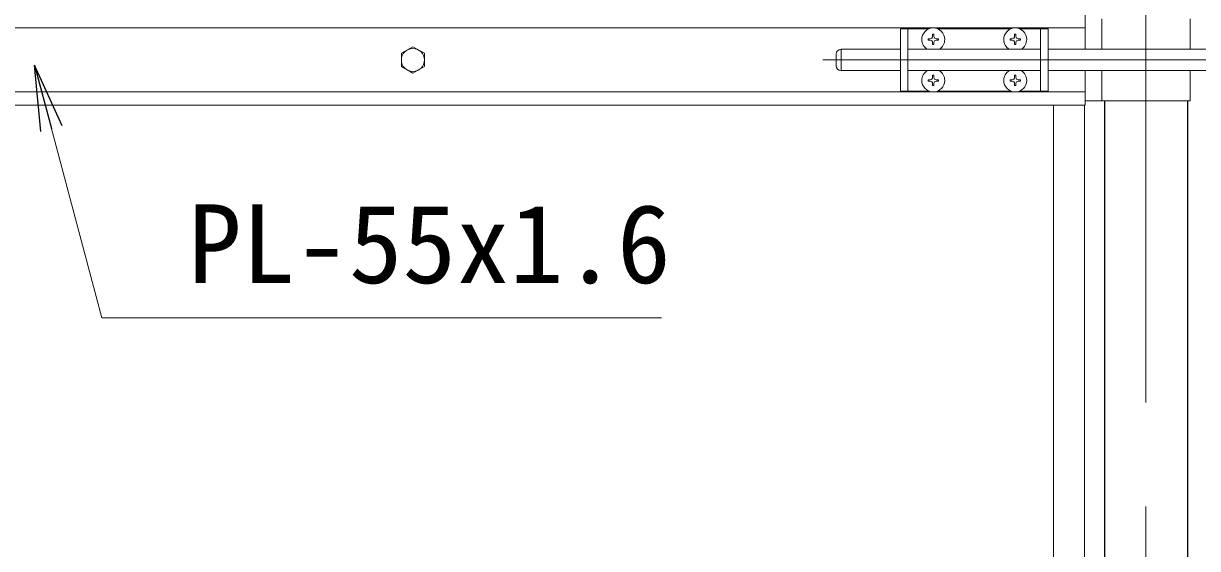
# Model space of a CAD drawing. Units: millimetres, scale not verified. Extents: x -4200 to 4200, y -2970 to 2970.
# Drawn here: x 527 to 1243, y -212 to 109 of the extents above; entities that cross this region are included whole.
import ezdxf
from ezdxf.enums import TextEntityAlignment as Align

# ---------------------------------------------------------------- set-up
doc = ezdxf.new("R2010")
doc.units = ezdxf.units.MM
doc.header["$LTSCALE"] = 10
doc.linetypes.add('USER1', pattern=[50.8, 31.75, -6.35, 6.35, -6.35])
for name, color, linetype, lineweight in [('0-1_D-BMK', 2, 'USER1', 13), ('0-2_D-STR1', 1, 'Continuous', 25), ('0-3_D-STR3', 3, 'Continuous', 13), ('0-A_D-STR-TXT', 7, 'Continuous', 13)]:
    doc.layers.add(name, color=color, linetype=linetype, lineweight=lineweight)
doc.layers.add('0-8_0', color=7, linetype='Continuous')
doc.styles.add('ＭＳ ゴシック', font='')
doc.styles.get('ＭＳ ゴシック').set_extended_font_data('MS Gothic')

# ---------------------------------------------------------------- blocks, each defined once
blk = doc.blocks.new('_Open')
at = {"layer": '0-8_0'}
blk.add_line((-10, 1.667), (0, 0), dxfattribs=at)
blk.add_lwpolyline([(-10, -1.667), (0, 0), (-10, 0)], dxfattribs=at)

msp = doc.modelspace()

# ---------------------------------------------------------------- linework, layer by layer
at = {"layer": '0-1_D-BMK'}
for p, q in [((1211.59, 703.1), (1211.59, -535.29)), ((1211.59, 703.1), (1211.59, -535.29)), ((1014.52, 86.37), (1638.97, 86.37)), ((1014.52, 86.37), (1638.97, 86.37))]:
    msp.add_line(p, q, dxfattribs=at)
at = {"layer": '0-2_D-STR1'}
for p, q in [((1186.19, 61.37), (1186.19, -222.63)), ((1186.19, 61.37), (1186.19, -222.63)), ((1236.99, 61.37), (1236.99, -222.63)), ((1236.99, 61.37), (1236.99, -222.63))]:
    msp.add_line(p, q, dxfattribs=at)
at = {"layer": '0-3_D-STR3'}
for p, q in [((1174.49, 92.87), (1174.49, 113.87)), ((1174.49, 92.87), (1174.49, 113.87)), ((1184.59, 111.37), (1184.59, 92.87)), ((1184.59, 111.37), (1184.59, 92.87)), ((1238.59, 111.37), (1238.59, 92.87)), ((1238.59, 111.37), (1238.59, 92.87)), ((1174.49, 105.87), (354.49, 105.87)), ((1174.49, 105.87), (354.49, 105.87)), ((1061.84, 105.37), (1061.84, 67.37)), ((1079.24, 105.37), (1061.84, 105.37)), ((1061.84, 105.37), (1061.84, 67.37)), ((1079.24, 105.37), (1061.84, 105.37)), ((1066.34, 105.37), (1066.34, 67.37)), ((1066.34, 105.37), (1066.34, 67.37)), ((1081.45, 102.02), (1081.42, 100.72)), ((1081.45, 102.02), (1081.42, 100.72)), ((1082.24, 102.02), (1081.45, 102.02)), ((1082.24, 102.02), (1081.45, 102.02)), ((1082.24, 102.02), (1082.26, 100.72)), ((1082.24, 102.02), (1082.26, 100.72)), ((1129.24, 105.37), (1084.44, 105.37)), ((1129.24, 105.37), (1084.44, 105.37)), ((1131.45, 102.02), (1131.42, 100.72)), ((1131.45, 102.02), (1131.42, 100.72)), ((1132.24, 102.02), (1131.45, 102.02)), ((1132.24, 102.02), (1131.45, 102.02)), ((1132.24, 102.02), (1132.26, 100.72)), ((1132.24, 102.02), (1132.26, 100.72)), ((1151.84, 105.37), (1134.44, 105.37)), ((1151.84, 105.37), (1134.44, 105.37)), ((1147.34, 105.37), (1147.34, 67.37)), ((1147.34, 105.37), (1147.34, 67.37)), ((1151.84, 105.37), (1151.84, 67.37)), ((1151.84, 105.37), (1151.84, 67.37)), ((1078.69, 98.47), (1078.69, 98.87)), ((1078.69, 98.47), (1078.69, 98.87)), ((1079.99, 98.45), (1078.69, 98.47)), ((1079.99, 98.45), (1078.69, 98.47)), ((1081.45, 95.72), (1081.42, 97.01)), ((1081.45, 95.72), (1081.42, 97.01)), ((1082.24, 95.72), (1081.45, 95.72)), ((1082.24, 95.72), (1081.45, 95.72)), ((1082.24, 95.72), (1082.26, 97.01)), ((1082.24, 95.72), (1082.26, 97.01)), ((1083.69, 99.28), (1084.99, 99.26)), ((1083.69, 99.28), (1084.99, 99.26)), ((1084.99, 99.26), (1084.99, 98.87)), ((1084.99, 99.26), (1084.99, 98.87)), ((1129.99, 99.28), (1128.69, 99.26)), ((1129.99, 99.28), (1128.69, 99.26)), ((1128.69, 99.26), (1128.69, 98.87)), ((1128.69, 99.26), (1128.69, 98.87)), ((1131.45, 95.72), (1131.42, 97.01)), ((1131.45, 95.72), (1131.42, 97.01)), ((1132.24, 95.72), (1131.45, 95.72)), ((1132.24, 95.72), (1131.45, 95.72)), ((1132.24, 95.72), (1132.26, 97.01)), ((1132.24, 95.72), (1132.26, 97.01)), ((1133.69, 98.45), (1134.99, 98.47)), ((1133.69, 98.45), (1134.99, 98.47)), ((1134.99, 98.47), (1134.99, 98.87)), ((1134.99, 98.47), (1134.99, 98.87)), ((1022.64, 89.87), (1022.64, 82.87)), ((1022.64, 89.87), (1022.64, 82.87)), ((1037.09, 92.87), (1025.64, 92.87)), ((1025.64, 92.87), (1025.64, 79.87)), ((1037.09, 92.87), (1025.64, 92.87)), ((1025.64, 92.87), (1025.64, 79.87)), ((1036.94, 92.87), (1061.84, 92.87)), ((1036.94, 92.87), (1061.84, 92.87)), ((1066.34, 92.87), (1147.34, 92.87)), ((1066.34, 92.87), (1147.34, 92.87)), ((1151.84, 92.87), (1332.64, 92.87)), ((1151.84, 92.87), (1332.64, 92.87)), ((1037.09, 79.87), (1025.64, 79.87)), ((1037.09, 79.87), (1025.64, 79.87)), ((1036.94, 79.87), (1061.84, 79.87)), ((1036.94, 79.87), (1061.84, 79.87)), ((1066.34, 79.87), (1147.34, 79.87)), ((1066.34, 79.87), (1147.34, 79.87)), ((1151.84, 79.87), (1332.64, 79.87)), ((1151.84, 79.87), (1332.64, 79.87)), ((1174.49, 58.87), (1174.49, 79.87)), ((1174.49, 58.87), (1174.49, 79.87)), ((1184.59, 79.87), (1184.59, 61.37)), ((1184.59, 79.87), (1184.59, 61.37)), ((1238.59, 79.87), (1238.59, 61.37)), ((1238.59, 79.87), (1238.59, 61.37)), ((1078.69, 73.47), (1078.69, 73.87)), ((1078.69, 73.47), (1078.69, 73.87)), ((1079.99, 73.45), (1078.69, 73.47)), ((1079.99, 73.45), (1078.69, 73.47)), ((1081.45, 77.02), (1081.42, 75.72)), ((1081.45, 77.02), (1081.42, 75.72)), ((1081.45, 70.72), (1081.42, 72.01)), ((1081.45, 70.72), (1081.42, 72.01)), ((1082.24, 77.02), (1081.45, 77.02)), ((1082.24, 77.02), (1081.45, 77.02)), ((1082.24, 77.02), (1082.26, 75.72)), ((1082.24, 77.02), (1082.26, 75.72)), ((1082.24, 70.72), (1082.26, 72.01)), ((1082.24, 70.72), (1082.26, 72.01)), ((1083.69, 74.28), (1084.99, 74.26)), ((1083.69, 74.28), (1084.99, 74.26)), ((1083.69, 73.45), (1084.99, 73.47)), ((1083.69, 73.45), (1084.99, 73.47)), ((1084.99, 74.26), (1084.99, 73.87)), ((1084.99, 74.26), (1084.99, 73.87)), ((1084.99, 73.47), (1084.99, 73.87)), ((1084.99, 73.47), (1084.99, 73.87)), ((1129.99, 74.28), (1128.69, 74.26)), ((1129.99, 74.28), (1128.69, 74.26)), ((1128.69, 74.26), (1128.69, 73.87)), ((1128.69, 74.26), (1128.69, 73.87)), ((1131.45, 77.02), (1131.42, 75.72)), ((1131.45, 77.02), (1131.42, 75.72)), ((1131.45, 70.72), (1131.42, 72.01)), ((1131.45, 70.72), (1131.42, 72.01)), ((1132.24, 77.02), (1131.45, 77.02)), ((1132.24, 77.02), (1131.45, 77.02)), ((1132.24, 77.02), (1132.26, 75.72)), ((1132.24, 77.02), (1132.26, 75.72)), ((1132.24, 70.72), (1132.26, 72.01)), ((1132.24, 70.72), (1132.26, 72.01)), ((1133.69, 74.28), (1134.99, 74.26)), ((1133.69, 74.28), (1134.99, 74.26)), ((1133.69, 73.45), (1134.99, 73.47)), ((1133.69, 73.45), (1134.99, 73.47)), ((1134.99, 74.26), (1134.99, 73.87)), ((1134.99, 74.26), (1134.99, 73.87)), ((1134.99, 73.47), (1134.99, 73.87)), ((1134.99, 73.47), (1134.99, 73.87)), ((1174.49, 66.87), (354.49, 66.87)), ((1174.49, 66.87), (354.49, 66.87)), ((1079.24, 67.37), (1061.84, 67.37)), ((1079.24, 67.37), (1061.84, 67.37)), ((1082.24, 70.72), (1081.45, 70.72)), ((1082.24, 70.72), (1081.45, 70.72)), ((1129.24, 67.37), (1084.44, 67.37)), ((1129.24, 67.37), (1084.44, 67.37)), ((1132.24, 70.72), (1131.45, 70.72)), ((1132.24, 70.72), (1131.45, 70.72)), ((1151.84, 67.37), (1134.44, 67.37)), ((1151.84, 67.37), (1134.44, 67.37)), ((1174.49, 58.87), (354.49, 58.87)), ((1174.49, 58.87), (354.49, 58.87)), ((1155.09, 58.87), (1155.09, -222.63)), ((1155.09, 58.87), (1155.09, -222.63)), ((1174.09, 58.87), (1174.09, -222.63)), ((1174.09, 58.87), (1174.09, -222.63)), ((1238.59, 61.37), (1174.49, 61.37)), ((1238.59, 61.37), (1174.49, 61.37))]:
    msp.add_line(p, q, dxfattribs=at)
msp.add_lwpolyline([(764.49, 94.47), (771.51, 90.42), (771.51, 82.32), (764.49, 78.27), (757.48, 82.32), (757.48, 90.42)], close=True, dxfattribs=at)
msp.add_lwpolyline([(764.49, 94.47), (771.51, 90.42), (771.51, 82.32), (764.49, 78.27), (757.48, 82.32), (757.48, 90.42)], close=True, dxfattribs=at)
for points in [[(1079.99, 99.28), (1078.69, 99.26), (1078.69, 98.87)], [(1079.99, 99.28), (1078.69, 99.26), (1078.69, 98.87)], [(1083.69, 98.45), (1084.99, 98.47), (1084.99, 98.87)], [(1083.69, 98.45), (1084.99, 98.47), (1084.99, 98.87)], [(1129.99, 98.45), (1128.69, 98.47), (1128.69, 98.87)], [(1129.99, 98.45), (1128.69, 98.47), (1128.69, 98.87)], [(1133.69, 99.28), (1134.99, 99.26), (1134.99, 98.87)], [(1133.69, 99.28), (1134.99, 99.26), (1134.99, 98.87)], [(1079.99, 74.28), (1078.69, 74.26), (1078.69, 73.87)], [(1079.99, 74.28), (1078.69, 74.26), (1078.69, 73.87)], [(1129.99, 73.45), (1128.69, 73.47), (1128.69, 73.87)], [(1129.99, 73.45), (1128.69, 73.47), (1128.69, 73.87)]]:
    msp.add_lwpolyline(points, dxfattribs=at)
msp.add_circle((764.49, 86.37), 7.03, dxfattribs=at)
msp.add_circle((764.49, 86.37), 7.03, dxfattribs=at)
for centre, radius, start, end in [((1081.84, 98.87), 7, 0, 180), ((1081.84, 98.87), 7, 0, 180), ((1079.94, 100.77), 1.49, 270, 0), ((1079.94, 100.77), 1.49, 270, 0), ((1083.75, 100.77), 1.49, 180, 270), ((1083.75, 100.77), 1.49, 180, 270), ((1131.84, 98.87), 7, 0, 180), ((1131.84, 98.87), 7, 0, 180), ((1129.94, 100.77), 1.49, 270, 0), ((1129.94, 100.77), 1.49, 270, 0), ((1133.75, 100.77), 1.49, 180, 270), ((1133.75, 100.77), 1.49, 180, 270), ((1081.84, 98.87), 7, 180, 238.99728), ((1081.84, 98.87), 7, 180, 238.99728), ((1079.94, 96.96), 1.49, 0, 90), ((1079.94, 96.96), 1.49, 0, 90), ((1083.75, 96.96), 1.49, 90, 180), ((1083.75, 96.96), 1.49, 90, 180), ((1081.84, 98.87), 7, 301.00272, 0), ((1081.84, 98.87), 7, 301.00272, 0), ((1131.84, 98.87), 7, 180, 238.99728), ((1131.84, 98.87), 7, 180, 238.99728), ((1129.94, 96.96), 1.49, 0, 90), ((1129.94, 96.96), 1.49, 0, 90), ((1133.75, 96.96), 1.49, 90, 180), ((1133.75, 96.96), 1.49, 90, 180), ((1131.84, 98.87), 7, 301.00272, 0), ((1131.84, 98.87), 7, 301.00272, 0), ((1025.64, 89.87), 3, 90, 180), ((1025.64, 89.87), 3, 90, 180), ((1025.64, 82.87), 3, 180, 270), ((1025.64, 82.87), 3, 180, 270), ((1081.84, 73.87), 7, 121.00272, 180), ((1081.84, 73.87), 7, 121.00272, 180), ((1081.84, 73.87), 7, 0, 58.99728), ((1081.84, 73.87), 7, 0, 58.99728), ((1131.84, 73.87), 7, 121.00272, 180), ((1131.84, 73.87), 7, 121.00272, 180), ((1131.84, 73.87), 7, 0, 58.99728), ((1131.84, 73.87), 7, 0, 58.99728), ((1081.84, 73.87), 7, 180, 0), ((1081.84, 73.87), 7, 180, 0), ((1079.94, 75.77), 1.49, 270, 0), ((1079.94, 75.77), 1.49, 270, 0), ((1079.94, 71.96), 1.49, 0, 90), ((1079.94, 71.96), 1.49, 0, 90), ((1083.75, 75.77), 1.49, 180, 270), ((1083.75, 75.77), 1.49, 180, 270), ((1083.75, 71.96), 1.49, 90, 180), ((1083.75, 71.96), 1.49, 90, 180), ((1131.84, 73.87), 7, 180, 0), ((1131.84, 73.87), 7, 180, 0), ((1129.94, 75.77), 1.49, 270, 0), ((1129.94, 75.77), 1.49, 270, 0), ((1129.94, 71.96), 1.49, 0, 90), ((1129.94, 71.96), 1.49, 0, 90), ((1133.75, 75.77), 1.49, 180, 270), ((1133.75, 75.77), 1.49, 180, 270), ((1133.75, 71.96), 1.49, 90, 180), ((1133.75, 71.96), 1.49, 90, 180)]:
    msp.add_arc(centre, radius, start, end, dxfattribs=at)
at = {"layer": '0-A_D-STR-TXT'}
msp.add_lwpolyline([(916.13, -70.89), (574.85, -70.89), (534.34, 81.26)], dxfattribs=at)
msp.add_lwpolyline([(916.13, -70.89), (574.85, -70.89), (534.34, 81.26)], dxfattribs=at)

# ---------------------------------------------------------------- block references
at = {"layer": '0-A_D-STR-TXT', "xscale": 4, "yscale": 4, "rotation": 104.91069}
msp.add_blockref('_Open', (533.82, 83.19), dxfattribs=at)
msp.add_blockref('_Open', (533.82, 83.19), dxfattribs=at)

# ---------------------------------------------------------------- texts
at = {"layer": '0-A_D-STR-TXT', "style": 'ＭＳ ゴシック'}
msp.add_text('PL-55x1.6', height=48.09, dxfattribs=at).set_placement((627.3, -64.14), align=Align.BOTTOM_LEFT)
msp.add_text('PL-55x1.6', height=48.09, dxfattribs=at).set_placement((627.3, -64.14), align=Align.BOTTOM_LEFT)

doc.saveas('drawing.dxf')
